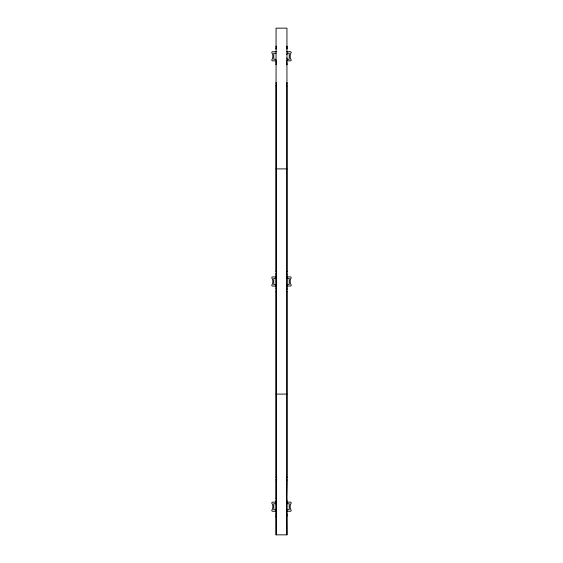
<?xml version="1.0" encoding="UTF-8"?>
<svg xmlns="http://www.w3.org/2000/svg" width="563" height="563" viewBox="0 0 563 563"><rect width="100%" height="100%" fill="white"/><g stroke="black" fill="none" stroke-linecap="round" stroke-linejoin="round"><path stroke-width="0.84" d="M286.687 498.536L286.94 534.85L276.06 534.85L276.06 516.876L276.468 515.483L276.06 514.089L276.06 501.112L276.468 499.719L276.06 498.325L276.06 479.943L276.468 478.55L276.06 477.157L276.06 291.683L276.468 290.29L276.06 288.896L276.06 274.132L276.468 272.738L276.06 271.345L276.06 85.843L276.468 84.45L276.06 83.057L276.06 28.15L286.94 28.15L286.94 83.057L286.532 84.45L286.94 85.843L286.94 271.345L286.532 272.738L286.94 274.132L286.94 288.896L286.532 290.29L286.94 291.683L286.94 477.157L286.532 478.55L286.94 479.943L286.574 500.373L286.982 501.112M286.877 54.583L287.278 53.07L289.241 53.295L289.241 59.263L287.278 59.488L286.877 57.975M275.947 59.284L273.759 59.284L273.759 53.316L275.947 53.316M275.947 284.484L273.759 284.484L273.759 278.516L275.947 278.516M287.053 278.495L289.241 278.495L289.241 284.463L287.053 284.463M275.947 509.705L273.759 509.705L273.759 503.737L275.947 503.737M287.053 503.716L289.241 503.716L289.241 509.684L287.053 509.684M276.06 48.911L276.468 47.517L276.151 46.046L276.151 48.946M286.849 48.946L286.849 46.046L286.94 48.911M276.06 83.057L276.426 83.796L276.06 85.843M286.94 85.843L286.574 85.104L286.94 83.057M276.06 271.345L276.426 272.084L276.06 274.132M286.94 274.132L286.574 273.393L286.94 271.345M276.06 288.896L276.426 289.635L276.06 291.683M286.94 291.683L286.574 290.944L286.94 288.896M276.06 477.157L276.426 477.896L276.06 479.943M286.94 479.943L286.574 479.204L286.94 477.157M276.06 498.325L276.426 499.064L276.06 501.112M276.454 51.74L272.182 51.74L271.732 52.64C273.238 54.189 273.238 58.411 271.732 59.959L272.182 60.86L276.454 60.86M286.546 51.719L290.818 51.719L291.268 52.619C289.762 54.168 289.762 58.39 291.268 59.938L290.818 60.839L286.546 60.839M276.06 168.9L286.94 168.9M276.454 276.94L272.182 276.94L271.732 277.841C273.238 279.389 273.238 283.611 271.732 285.159L272.182 286.06L276.454 286.06M286.546 276.919L290.818 276.919L291.268 277.819C289.762 279.368 289.762 283.59 291.268 285.138L290.818 286.039L286.546 286.039M276.06 394.1L286.94 394.1M276.454 502.161L272.182 502.161L271.732 503.062C273.238 504.61 273.238 508.832 271.732 510.381L272.182 511.281L276.454 511.281M286.546 502.14L290.818 502.14L291.268 503.04C289.762 504.589 289.762 508.811 291.268 510.36L290.818 511.26L286.546 511.26M286.982 514.132L286.736 516.63M276.06 516.876L276.151 514.012M286.982 82.648L286.982 534.85M276.102 82.648L276.102 534.85M276.468 63.281L276.151 64.752L276.151 61.81L276.468 63.281M286.687 62.099L286.849 64.752L286.687 62.099"/></g></svg>
